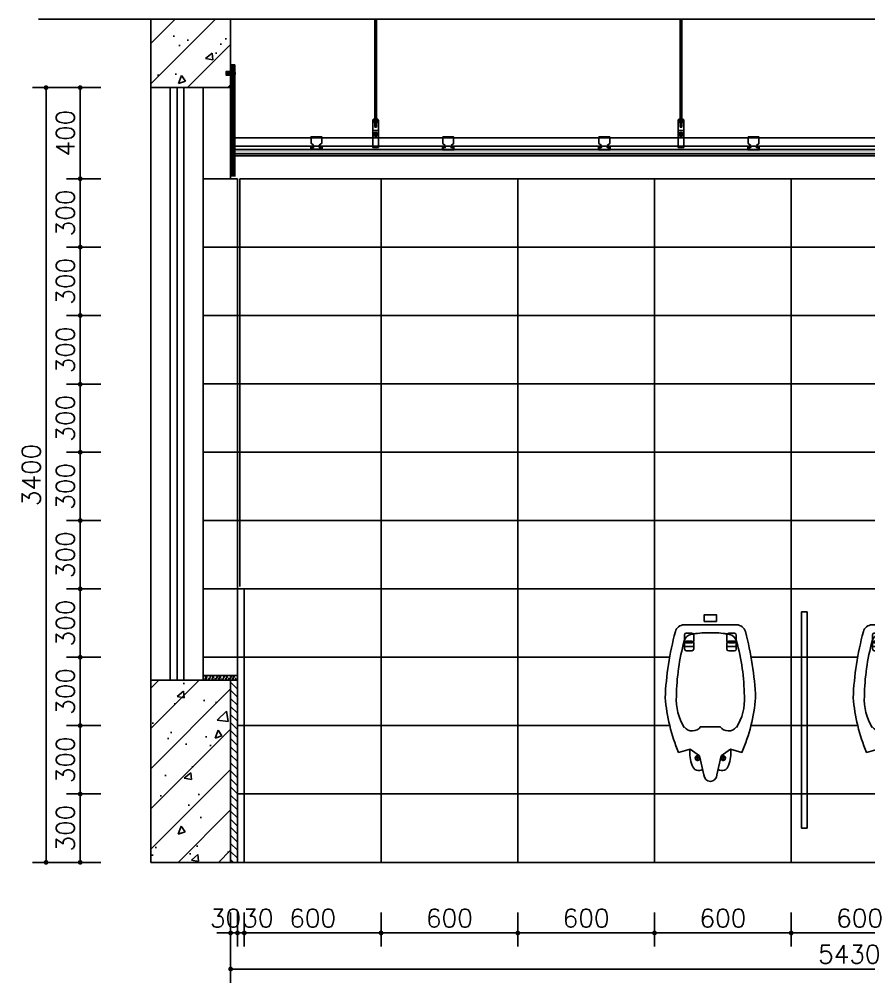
# Model space of a CAD drawing. Header units: millimetres. Extents: x -150677 to 588340, y -254013 to 149700.
# Drawn here: x 306885 to 310613, y -96567 to -92339 of the extents above; entities that cross this region are included whole.
import ezdxf

# ---------------------------------------------------------------- set-up
doc = ezdxf.new("R2010")
doc.units = ezdxf.units.MM
doc.header["$LTSCALE"] = 10
doc.header["$MEASUREMENT"] = 0
for name, color, linetype in [('1J-墙', 7, 'Continuous'), ('1J-窗', 5, 'Continuous'), ('2-FF-固定木作', 3, 'Continuous'), ('2-RC', 3, 'Continuous'), ('2Y-吊件', 250, 'Continuous'), ('制作', 3, 'Continuous')]:
    doc.layers.add(name, color=color, linetype=linetype)
doc.styles.add('BREEZE-N', font='simplex.shx')
doc.dimstyles.new('BREEZE-40', dxfattribs={"dimscale": 40, "dimtxt": 2, "dimasz": 0.75, "dimexe": 1.5, "dimexo": 0.5, "dimtad": 1, "dimdec": 0, "dimrnd": 5, "dimdsep": 46, "dimtxsty": 'BREEZE-N', "dimblk": 'DOT', "dimcen": 0, "dimclrd": 5, "dimclre": 5, "dimclrt": 2, "dimadec": 0, "dimazin": 0, "dimtfac": 1, "dimtdec": 0, "dimtix": 1, "dimtmove": 1, "dimatfit": 3, "dimldrblk": 'DOT', "dimfxl": 1.5, "dimarcsym": 0})
pattern_1 = [(225, (313592.52, -96038.85), (-88.3883, 88.3883), []), (220, (313592.52, -96038.85), (31.376, -358.63), [37.5, -412.5]), (275, (313592.52, -96038.85), (-376.096, 69.376), [30, -330]), (169.5486, (313595.14, -96068.73), (-344.72, -289.255), [31.87, -350.571]), (223.816, (313492.5, -96038.85), (82.76, -533.62), [56.25, -618.75]), (173.364, (313499.4, -96083.3), (-487.06, -467.33), [47.805, -525.856]), (278.816, (313492.5, -96038.85), (-487.06, -467.33), [45, -495]), (249, (313517.52, -96088.85), (201.31, -298.454), [37.5, -412.5]), (304, (313517.52, -96088.85), (-362.575, -121.658), [30, -330]), (198.5486, (313534.3, -96113.72), (-161.265, -420.111), [31.87, -350.571]), (232.5, (313592.52, -96038.85), (-166.447, -6.08), [0, -326, 0, -335, 0, -331.25]), (262.5, (313592.52, -96038.85), (-197.206, -131.5348), [0, -191, 0, -318.5, 0, -126.25]), (302.5, (313592.52, -95927.35), (11.2774, -266.9112), [0, -125, 0, -390, 0, -517.5]), (312.5, (313592.52, -95877.35), (-50.0525, -291.593), [0, -162.5, 0, -259, 0, -367.5])]

# ---------------------------------------------------------------- blocks, each defined once
blk = doc.blocks.new('dfs')
at = {"layer": '2Y-吊件', "color": 250, "elevation": -319.7}
for points in [[(219732.5, 108782), (219732.5, 108788.3), (219734.9, 108788.3), (219734.9, 108784.5), (219743.3, 108784.5), (219743.3, 108793.9), (219732.5, 108802.7), (219732.5, 108831.3), (219779.5, 108831.3), (219779.5, 108802.7), (219768.7, 108793.9), (219768.7, 108784.5), (219777, 108784.5), (219777, 108788.3), (219779.5, 108788.3), (219779.5, 108782), (219773.2, 108776.9), (219738.7, 108776.9)], [(219741.5, 108786.8), (219741.5, 108788.3), (219732.5, 108788.3), (219732.5, 108776.3), (219779.5, 108776.3), (219779.5, 108788.3), (219770.5, 108788.3), (219770.5, 108786.8), (219769, 108786.8), (219769, 108789.8), (219781, 108789.8), (219781, 108774.8), (219731, 108774.8), (219731, 108789.8), (219743, 108789.8), (219743, 108786.8)]]:
    blk.add_lwpolyline(points, close=True, dxfattribs=at)
blk = doc.blocks.new('0012')
at = {"layer": '制作', "color": 6}
for p, q in [((-80.9, -35.7), (-105.6, -35.7)), ((80.7, -36.6), (105.5, -36.6)), ((-113.6, -43.7), (-113.6, -70.5)), ((-113.6, -78.9), (-113.6, -105.7)), ((-80.9, -70.9), (-105.6, -70.9)), ((-105.6, -78.5), (-80.9, -78.5)), ((-72.9, -70.5), (-72.9, -43.7)), ((-72.9, -105.7), (-72.9, -78.9)), ((72.7, -71.4), (72.7, -44.6)), ((72.7, -106.6), (72.7, -79.8)), ((80.7, -71.8), (105.5, -71.8)), ((105.5, -79.4), (80.7, -79.4)), ((113.5, -44.6), (113.5, -71.4)), ((113.5, -79.8), (113.5, -106.6)), ((-105.6, -113.7), (-80.9, -113.7)), ((105.5, -114.6), (80.7, -114.6)), ((44.2, -446.9), (-44.2, -446.9)), ((-44.2, -446.9), (44.2, -446.9)), ((-89, -545.8), (-47.7, -574.1)), ((89, -545.8), (47.7, -574.1)), ((-68.9, -583.4), (-46.1, -583.4)), ((-56, -598.4), (-56, -571.7)), ((68.9, -583.4), (46.1, -583.4)), ((56, -598.4), (56, -571.7))]:
    blk.add_line(p, q, dxfattribs=at)
at = {"layer": '制作', "color": 6, "linetype": 'ByBlock'}
for p, q in [((-72.9, -94.4), (-113.6, -94.4)), ((72.7, -95.4), (113.5, -95.4))]:
    blk.add_line(p, q, dxfattribs=at)
at = {"layer": '制作', "color": 6}
blk.add_lwpolyline([(-26.8, 15.4), (26.8, 15.4), (26.8, 44.6), (-26.8, 44.6)], close=True, dxfattribs=at)
for points in [[(-34, -634.8, -0.522241), (-79.6, -616.5, -0.129455), (-89, -545.8), (-139.7, -559.9, -0.075839), (-198.5, -319.8, -0.053428), (-153.8, -29.7, -0.340071), (-115.2, 0), (-115.2, 0), (115.2, 0, -0.340071), (153.8, -29.7, -0.053428), (198.5, -319.8, -0.081086), (138.3, -560.1), (89, -545.8, -0.129455), (79.6, -616.5, -0.522928), (34, -634.8)], [(47.7, -574.1), (28.9, -657.7, -0.391335), (0, -687.4, -0.392232), (-28.9, -657.7), (-47.7, -574.1)]]:
    blk.add_lwpolyline(points, format="xyb", dxfattribs=at)
for centre in [(-56, -584.7), (56, -584.7)]:
    blk.add_circle(centre, 10.1, dxfattribs=at)
for centre, radius, start, end in [((-76.4, -80.7), 40, 100.0996, 164.6935), ((-105.6, -43.7), 8, 90, 180), ((3.5, -529.3), 495.7, 97.8615, 100.0996), ((-80.9, -43.7), 8, 0, 90), ((-3.6, -530.2), 495.7, 89.5793, 98.2144), ((3.6, -530.2), 495.7, 81.7856, 90.5181), ((-3.6, -530.2), 495.7, 79.9004, 82.1385), ((80.7, -44.6), 8, 90, 180), ((76.3, -81.6), 40, 15.3065, 79.9004), ((105.5, -44.6), 8, 0, 90), ((822.8, -327.7), 972.2, 164.6935, 179.1298), ((-105.6, -70.5), 8, 180, 270), ((-105.6, -78.9), 8, 90, 180), ((-80.9, -70.5), 8, 270, 0), ((-80.9, -78.9), 8, 0, 90), ((80.7, -71.4), 8, 180, 270), ((80.7, -79.8), 8, 90, 180), ((105.5, -71.4), 8, 270, 0), ((105.5, -79.8), 8, 0, 90), ((-822.8, -327.7), 972.2, 0.8702, 15.3065), ((-105.6, -105.7), 8, 180, 270), ((-80.9, -105.7), 8, 270, 0), ((80.7, -106.6), 8, 180, 270), ((105.5, -106.6), 8, 270, 0), ((91, -326.8), 240.6, 176.6941, 211.0391), ((-91, -326.8), 240.6, 328.9609, 3.3059), ((-79.3, -421.6), 44.2, 218.6937, 325.1199), ((79.3, -421.6), 44.2, 214.8801, 321.3063)]:
    blk.add_arc(centre, radius, start, end, dxfattribs=at)
blk = doc.blocks.new('A$C06DF36EA')
at = {"layer": '制作'}
blk.add_blockref('0012', (198.5, 687.4, 400), dxfattribs=at)
blk = doc.blocks.new('_DOT')
at = {"color": 0, "linetype": 'ByBlock'}
blk.add_line((-0.35, 0), (-1, 0), dxfattribs=at)
at = {"color": 0, "linetype": 'ByBlock', "const_width": 0.35}
blk.add_lwpolyline([(-0.175, 0, 1), (0.175, 0, 1)], format="xyb", close=True, dxfattribs=at)
blk = doc.blocks.new('*D1985')
at = {"layer": '2-FF-固定木作', "color": 5, "lineweight": -2, "transparency": 16777216}
for p, q in [((307242.8, -93940.8), (307092.8, -93940.8)), ((307152.8, -93970.8), (307152.8, -94208.8)), ((307242.8, -94238.8), (307092.8, -94238.8))]:
    blk.add_line(p, q, dxfattribs=at)
at = {"layer": 'Defpoints', "color": 0, "transparency": 16777216}
for p in [(307262.8, -93940.8), (307152.8, -94238.8), (307262.8, -94238.8)]:
    blk.add_point(p, dxfattribs=at)
at = {"layer": '2-FF-固定木作', "color": 5, "lineweight": -2, "transparency": 16777216, "xscale": 30, "yscale": 30, "zscale": 30}
for p, rotation in [((307152.8, -93940.8), 90), ((307152.8, -94238.8), 270)]:
    blk.add_blockref('_DOT', p, dxfattribs=dict(at, rotation=rotation))
at = {"layer": '2-FF-固定木作', "color": 2, "transparency": 16777216, "insert": (307087.8, -94089.8), "char_height": 80, "attachment_point": 5, "rotation": 90, "style": 'BREEZE-N'}
blk.add_mtext('300', dxfattribs=at)
blk = doc.blocks.new('*D1986')
at = {"layer": '2-FF-固定木作', "color": 5, "lineweight": -2, "transparency": 16777216}
for p, q in [((308472.8, -96258.8), (308472.8, -96408.8)), ((309072.8, -96258.8), (309072.8, -96408.8)), ((308502.8, -96348.8), (309042.8, -96348.8))]:
    blk.add_line(p, q, dxfattribs=at)
at = {"layer": 'Defpoints', "color": 0, "transparency": 16777216}
for p in [(308472.8, -96238.8), (309072.8, -96238.8), (309072.8, -96348.8)]:
    blk.add_point(p, dxfattribs=at)
at = {"layer": '2-FF-固定木作', "color": 5, "lineweight": -2, "transparency": 16777216, "xscale": 30, "yscale": 30, "zscale": 30, "rotation": 180}
blk.add_blockref('_DOT', (308472.8, -96348.8), dxfattribs=at)
at = {"layer": '2-FF-固定木作', "color": 5, "lineweight": -2, "transparency": 16777216, "xscale": 30, "yscale": 30, "zscale": 30}
blk.add_blockref('_DOT', (309072.8, -96348.8), dxfattribs=at)
at = {"layer": '2-FF-固定木作', "color": 2, "transparency": 16777216, "insert": (308772.8, -96283.8), "char_height": 80, "attachment_point": 5, "style": 'BREEZE-N'}
blk.add_mtext('600', dxfattribs=at)
blk = doc.blocks.new('*D1987')
at = {"layer": '2-FF-固定木作', "color": 5, "lineweight": -2, "transparency": 16777216}
for p, q in [((307242.8, -92638.8), (307092.8, -92638.8)), ((307152.8, -92668.8), (307152.8, -93008.8)), ((307242.8, -93038.8), (307092.8, -93038.8))]:
    blk.add_line(p, q, dxfattribs=at)
at = {"layer": 'Defpoints', "color": 0, "transparency": 16777216}
for p in [(307262.8, -92638.8), (307152.8, -93038.8), (307262.8, -93038.8)]:
    blk.add_point(p, dxfattribs=at)
at = {"layer": '2-FF-固定木作', "color": 5, "lineweight": -2, "transparency": 16777216, "xscale": 30, "yscale": 30, "zscale": 30}
for p, rotation in [((307152.8, -92638.8), 90), ((307152.8, -93038.8), 270)]:
    blk.add_blockref('_DOT', p, dxfattribs=dict(at, rotation=rotation))
at = {"layer": '2-FF-固定木作', "color": 2, "transparency": 16777216, "insert": (307087.8, -92838.8), "char_height": 80, "attachment_point": 5, "rotation": 90, "style": 'BREEZE-N'}
blk.add_mtext('400', dxfattribs=at)
blk = doc.blocks.new('*D1988')
at = {"layer": '2-FF-固定木作', "color": 5, "lineweight": -2, "transparency": 16777216}
for p, q in [((307242.8, -93038.8), (307092.8, -93038.8)), ((307152.8, -93068.8), (307152.8, -93308.8)), ((307242.8, -93338.8), (307092.8, -93338.8))]:
    blk.add_line(p, q, dxfattribs=at)
at = {"layer": 'Defpoints', "color": 0, "transparency": 16777216}
for p in [(307262.8, -93038.8), (307152.8, -93338.8), (307262.8, -93338.8)]:
    blk.add_point(p, dxfattribs=at)
at = {"layer": '2-FF-固定木作', "color": 5, "lineweight": -2, "transparency": 16777216, "xscale": 30, "yscale": 30, "zscale": 30}
for p, rotation in [((307152.8, -93038.8), 90), ((307152.8, -93338.8), 270)]:
    blk.add_blockref('_DOT', p, dxfattribs=dict(at, rotation=rotation))
at = {"layer": '2-FF-固定木作', "color": 2, "transparency": 16777216, "insert": (307087.8, -93188.8), "char_height": 80, "attachment_point": 5, "rotation": 90, "style": 'BREEZE-N'}
blk.add_mtext('300', dxfattribs=at)
blk = doc.blocks.new('*D1989')
at = {"layer": '2-FF-固定木作', "color": 5, "lineweight": -2, "transparency": 16777216}
for p, q in [((307242.8, -95738.8), (307092.8, -95738.8)), ((307152.8, -95768.8), (307152.8, -96008.8)), ((307242.8, -96038.8), (307092.8, -96038.8))]:
    blk.add_line(p, q, dxfattribs=at)
at = {"layer": 'Defpoints', "color": 0, "transparency": 16777216}
for p in [(307262.8, -95738.8), (307152.8, -96038.8), (307262.8, -96038.8)]:
    blk.add_point(p, dxfattribs=at)
at = {"layer": '2-FF-固定木作', "color": 5, "lineweight": -2, "transparency": 16777216, "xscale": 30, "yscale": 30, "zscale": 30}
for p, rotation in [((307152.8, -95738.8), 90), ((307152.8, -96038.8), 270)]:
    blk.add_blockref('_DOT', p, dxfattribs=dict(at, rotation=rotation))
at = {"layer": '2-FF-固定木作', "color": 2, "transparency": 16777216, "insert": (307087.8, -95888.8), "char_height": 80, "attachment_point": 5, "rotation": 90, "style": 'BREEZE-N'}
blk.add_mtext('300', dxfattribs=at)
blk = doc.blocks.new('*D1990')
at = {"layer": '2-FF-固定木作', "color": 5, "lineweight": -2, "transparency": 16777216}
for p, q in [((307242.8, -94538.8), (307092.8, -94538.8)), ((307152.8, -94568.8), (307152.8, -94808.8)), ((307242.8, -94838.8), (307092.8, -94838.8))]:
    blk.add_line(p, q, dxfattribs=at)
at = {"layer": 'Defpoints', "color": 0, "transparency": 16777216}
for p in [(307262.8, -94538.8), (307152.8, -94838.8), (307262.8, -94838.8)]:
    blk.add_point(p, dxfattribs=at)
at = {"layer": '2-FF-固定木作', "color": 5, "lineweight": -2, "transparency": 16777216, "xscale": 30, "yscale": 30, "zscale": 30}
for p, rotation in [((307152.8, -94538.8), 90), ((307152.8, -94838.8), 270)]:
    blk.add_blockref('_DOT', p, dxfattribs=dict(at, rotation=rotation))
at = {"layer": '2-FF-固定木作', "color": 2, "transparency": 16777216, "insert": (307087.8, -94688.8), "char_height": 80, "attachment_point": 5, "rotation": 90, "style": 'BREEZE-N'}
blk.add_mtext('300', dxfattribs=at)
blk = doc.blocks.new('*D1991')
at = {"layer": '2-FF-固定木作', "color": 5, "lineweight": -2, "transparency": 16777216}
for p, q in [((307242.8, -94238.8), (307092.8, -94238.8)), ((307152.8, -94268.8), (307152.8, -94508.8)), ((307242.8, -94538.8), (307092.8, -94538.8))]:
    blk.add_line(p, q, dxfattribs=at)
at = {"layer": 'Defpoints', "color": 0, "transparency": 16777216}
for p in [(307262.8, -94238.8), (307152.8, -94538.8), (307262.8, -94538.8)]:
    blk.add_point(p, dxfattribs=at)
at = {"layer": '2-FF-固定木作', "color": 5, "lineweight": -2, "transparency": 16777216, "xscale": 30, "yscale": 30, "zscale": 30}
for p, rotation in [((307152.8, -94238.8), 90), ((307152.8, -94538.8), 270)]:
    blk.add_blockref('_DOT', p, dxfattribs=dict(at, rotation=rotation))
at = {"layer": '2-FF-固定木作', "color": 2, "transparency": 16777216, "insert": (307087.8, -94388.8), "char_height": 80, "attachment_point": 5, "rotation": 90, "style": 'BREEZE-N'}
blk.add_mtext('300', dxfattribs=at)
blk = doc.blocks.new('*D1992')
at = {"layer": '2-FF-固定木作', "color": 5, "lineweight": -2, "transparency": 16777216}
for p, q in [((310272.8, -96258.8), (310272.8, -96408.8)), ((310872.8, -96258.8), (310872.8, -96408.8)), ((310302.8, -96348.8), (310842.8, -96348.8))]:
    blk.add_line(p, q, dxfattribs=at)
at = {"layer": 'Defpoints', "color": 0, "transparency": 16777216}
for p in [(310272.8, -96238.8), (310872.8, -96238.8), (310872.8, -96348.8)]:
    blk.add_point(p, dxfattribs=at)
at = {"layer": '2-FF-固定木作', "color": 5, "lineweight": -2, "transparency": 16777216, "xscale": 30, "yscale": 30, "zscale": 30, "rotation": 180}
blk.add_blockref('_DOT', (310272.8, -96348.8), dxfattribs=at)
at = {"layer": '2-FF-固定木作', "color": 5, "lineweight": -2, "transparency": 16777216, "xscale": 30, "yscale": 30, "zscale": 30}
blk.add_blockref('_DOT', (310872.8, -96348.8), dxfattribs=at)
at = {"layer": '2-FF-固定木作', "color": 2, "transparency": 16777216, "insert": (310572.8, -96283.8), "char_height": 80, "attachment_point": 5, "style": 'BREEZE-N'}
blk.add_mtext('600', dxfattribs=at)
blk = doc.blocks.new('*D1993')
at = {"layer": '2-FF-固定木作', "color": 5, "lineweight": -2, "transparency": 16777216}
for p, q in [((307872.8, -96258.8), (307872.8, -96408.8)), ((308472.8, -96258.8), (308472.8, -96408.8)), ((307902.8, -96348.8), (308442.8, -96348.8))]:
    blk.add_line(p, q, dxfattribs=at)
at = {"layer": 'Defpoints', "color": 0, "transparency": 16777216}
for p in [(307872.8, -96238.8), (308472.8, -96238.8), (308472.8, -96348.8)]:
    blk.add_point(p, dxfattribs=at)
at = {"layer": '2-FF-固定木作', "color": 5, "lineweight": -2, "transparency": 16777216, "xscale": 30, "yscale": 30, "zscale": 30, "rotation": 180}
blk.add_blockref('_DOT', (307872.8, -96348.8), dxfattribs=at)
at = {"layer": '2-FF-固定木作', "color": 5, "lineweight": -2, "transparency": 16777216, "xscale": 30, "yscale": 30, "zscale": 30}
blk.add_blockref('_DOT', (308472.8, -96348.8), dxfattribs=at)
at = {"layer": '2-FF-固定木作', "color": 2, "transparency": 16777216, "insert": (308172.8, -96283.8), "char_height": 80, "attachment_point": 5, "style": 'BREEZE-N'}
blk.add_mtext('600', dxfattribs=at)
blk = doc.blocks.new('*D2008')
at = {"layer": '2-FF-固定木作', "color": 5, "lineweight": -2, "transparency": 16777216}
for p, q in [((307242.8, -93338.8), (307092.8, -93338.8)), ((307152.8, -93368.8), (307152.8, -93608.8)), ((307242.8, -93638.8), (307092.8, -93638.8))]:
    blk.add_line(p, q, dxfattribs=at)
at = {"layer": 'Defpoints', "color": 0, "transparency": 16777216}
for p in [(307262.8, -93338.8), (307152.8, -93638.8), (307262.8, -93638.8)]:
    blk.add_point(p, dxfattribs=at)
at = {"layer": '2-FF-固定木作', "color": 5, "lineweight": -2, "transparency": 16777216, "xscale": 30, "yscale": 30, "zscale": 30}
for p, rotation in [((307152.8, -93338.8), 90), ((307152.8, -93638.8), 270)]:
    blk.add_blockref('_DOT', p, dxfattribs=dict(at, rotation=rotation))
at = {"layer": '2-FF-固定木作', "color": 2, "transparency": 16777216, "insert": (307087.8, -93488.8), "char_height": 80, "attachment_point": 5, "rotation": 90, "style": 'BREEZE-N'}
blk.add_mtext('300', dxfattribs=at)
blk = doc.blocks.new('*D2009')
at = {"layer": '2-FF-固定木作', "color": 5, "lineweight": -2, "transparency": 16777216}
for p, q in [((307242.8, -93638.8), (307092.8, -93638.8)), ((307152.8, -93668.8), (307152.8, -93910.8)), ((307242.8, -93940.8), (307092.8, -93940.8))]:
    blk.add_line(p, q, dxfattribs=at)
at = {"layer": 'Defpoints', "color": 0, "transparency": 16777216}
for p in [(307262.8, -93638.8), (307152.8, -93940.8), (307262.8, -93940.8)]:
    blk.add_point(p, dxfattribs=at)
at = {"layer": '2-FF-固定木作', "color": 5, "lineweight": -2, "transparency": 16777216, "xscale": 30, "yscale": 30, "zscale": 30}
for p, rotation in [((307152.8, -93638.8), 90), ((307152.8, -93940.8), 270)]:
    blk.add_blockref('_DOT', p, dxfattribs=dict(at, rotation=rotation))
at = {"layer": '2-FF-固定木作', "color": 2, "transparency": 16777216, "insert": (307087.8, -93789.8), "char_height": 80, "attachment_point": 5, "rotation": 90, "style": 'BREEZE-N'}
blk.add_mtext('300', dxfattribs=at)
blk = doc.blocks.new('*D2010')
at = {"layer": '2-FF-固定木作', "color": 5, "lineweight": -2, "transparency": 16777216}
for p, q in [((307242.8, -94838.8), (307092.8, -94838.8)), ((307152.8, -94868.8), (307152.8, -95108.8)), ((307242.8, -95138.8), (307092.8, -95138.8))]:
    blk.add_line(p, q, dxfattribs=at)
at = {"layer": 'Defpoints', "color": 0, "transparency": 16777216}
for p in [(307262.8, -94838.8), (307152.8, -95138.8), (307262.8, -95138.8)]:
    blk.add_point(p, dxfattribs=at)
at = {"layer": '2-FF-固定木作', "color": 5, "lineweight": -2, "transparency": 16777216, "xscale": 30, "yscale": 30, "zscale": 30}
for p, rotation in [((307152.8, -94838.8), 90), ((307152.8, -95138.8), 270)]:
    blk.add_blockref('_DOT', p, dxfattribs=dict(at, rotation=rotation))
at = {"layer": '2-FF-固定木作', "color": 2, "transparency": 16777216, "insert": (307087.8, -94988.8), "char_height": 80, "attachment_point": 5, "rotation": 90, "style": 'BREEZE-N'}
blk.add_mtext('300', dxfattribs=at)
blk = doc.blocks.new('*D2011')
at = {"layer": '2-FF-固定木作', "color": 5, "lineweight": -2, "transparency": 16777216}
for p, q in [((307242.8, -95138.8), (307092.8, -95138.8)), ((307152.8, -95168.8), (307152.8, -95408.8)), ((307242.8, -95438.8), (307092.8, -95438.8))]:
    blk.add_line(p, q, dxfattribs=at)
at = {"layer": 'Defpoints', "color": 0, "transparency": 16777216}
for p in [(307262.8, -95138.8), (307152.8, -95438.8), (307262.8, -95438.8)]:
    blk.add_point(p, dxfattribs=at)
at = {"layer": '2-FF-固定木作', "color": 5, "lineweight": -2, "transparency": 16777216, "xscale": 30, "yscale": 30, "zscale": 30}
for p, rotation in [((307152.8, -95138.8), 90), ((307152.8, -95438.8), 270)]:
    blk.add_blockref('_DOT', p, dxfattribs=dict(at, rotation=rotation))
at = {"layer": '2-FF-固定木作', "color": 2, "transparency": 16777216, "insert": (307087.8, -95288.8), "char_height": 80, "attachment_point": 5, "rotation": 90, "style": 'BREEZE-N'}
blk.add_mtext('300', dxfattribs=at)
blk = doc.blocks.new('*D2012')
at = {"layer": '2-FF-固定木作', "color": 5, "lineweight": -2, "transparency": 16777216}
for p, q in [((307242.8, -95438.8), (307092.8, -95438.8)), ((307152.8, -95468.8), (307152.8, -95708.8)), ((307242.8, -95738.8), (307092.8, -95738.8))]:
    blk.add_line(p, q, dxfattribs=at)
at = {"layer": 'Defpoints', "color": 0, "transparency": 16777216}
for p in [(307262.8, -95438.8), (307152.8, -95738.8), (307262.8, -95738.8)]:
    blk.add_point(p, dxfattribs=at)
at = {"layer": '2-FF-固定木作', "color": 5, "lineweight": -2, "transparency": 16777216, "xscale": 30, "yscale": 30, "zscale": 30}
for p, rotation in [((307152.8, -95438.8), 90), ((307152.8, -95738.8), 270)]:
    blk.add_blockref('_DOT', p, dxfattribs=dict(at, rotation=rotation))
at = {"layer": '2-FF-固定木作', "color": 2, "transparency": 16777216, "insert": (307087.8, -95588.8), "char_height": 80, "attachment_point": 5, "rotation": 90, "style": 'BREEZE-N'}
blk.add_mtext('300', dxfattribs=at)
blk = doc.blocks.new('*D2013')
at = {"layer": '2-FF-固定木作', "color": 5, "lineweight": -2, "transparency": 16777216}
for p, q in [((307242.8, -92638.8), (306942.8, -92638.8)), ((307002.8, -92668.8), (307002.8, -96008.8)), ((307242.8, -96038.8), (306942.8, -96038.8))]:
    blk.add_line(p, q, dxfattribs=at)
at = {"layer": 'Defpoints', "color": 0, "transparency": 16777216}
for p in [(307262.8, -92638.8), (307002.8, -96038.8), (307262.8, -96038.8)]:
    blk.add_point(p, dxfattribs=at)
at = {"layer": '2-FF-固定木作', "color": 5, "lineweight": -2, "transparency": 16777216, "xscale": 30, "yscale": 30, "zscale": 30}
for p, rotation in [((307002.8, -92638.8), 90), ((307002.8, -96038.8), 270)]:
    blk.add_blockref('_DOT', p, dxfattribs=dict(at, rotation=rotation))
at = {"layer": '2-FF-固定木作', "color": 2, "transparency": 16777216, "insert": (306937.8, -94338.8), "char_height": 80, "attachment_point": 5, "rotation": 90, "style": 'BREEZE-N'}
blk.add_mtext('3400', dxfattribs=at)
blk = doc.blocks.new('*D2014')
at = {"layer": '2-FF-固定木作', "color": 5, "lineweight": -2, "transparency": 16777216}
for p, q in [((309072.8, -96258.8), (309072.8, -96408.8)), ((309672.8, -96258.8), (309672.8, -96408.8)), ((309102.8, -96348.8), (309642.8, -96348.8))]:
    blk.add_line(p, q, dxfattribs=at)
at = {"layer": 'Defpoints', "color": 0, "transparency": 16777216}
for p in [(309072.8, -96238.8), (309672.8, -96238.8), (309672.8, -96348.8)]:
    blk.add_point(p, dxfattribs=at)
at = {"layer": '2-FF-固定木作', "color": 5, "lineweight": -2, "transparency": 16777216, "xscale": 30, "yscale": 30, "zscale": 30, "rotation": 180}
blk.add_blockref('_DOT', (309072.8, -96348.8), dxfattribs=at)
at = {"layer": '2-FF-固定木作', "color": 5, "lineweight": -2, "transparency": 16777216, "xscale": 30, "yscale": 30, "zscale": 30}
blk.add_blockref('_DOT', (309672.8, -96348.8), dxfattribs=at)
at = {"layer": '2-FF-固定木作', "color": 2, "transparency": 16777216, "insert": (309372.8, -96283.8), "char_height": 80, "attachment_point": 5, "style": 'BREEZE-N'}
blk.add_mtext('600', dxfattribs=at)
blk = doc.blocks.new('*D2015')
at = {"layer": '2-FF-固定木作', "color": 5, "lineweight": -2, "transparency": 16777216}
for p, q in [((309672.8, -96258.8), (309672.8, -96408.8)), ((310272.8, -96258.8), (310272.8, -96408.8)), ((309702.8, -96348.8), (310242.8, -96348.8))]:
    blk.add_line(p, q, dxfattribs=at)
at = {"layer": 'Defpoints', "color": 0, "transparency": 16777216}
for p in [(309672.8, -96238.8), (310272.8, -96238.8), (310272.8, -96348.8)]:
    blk.add_point(p, dxfattribs=at)
at = {"layer": '2-FF-固定木作', "color": 5, "lineweight": -2, "transparency": 16777216, "xscale": 30, "yscale": 30, "zscale": 30, "rotation": 180}
blk.add_blockref('_DOT', (309672.8, -96348.8), dxfattribs=at)
at = {"layer": '2-FF-固定木作', "color": 5, "lineweight": -2, "transparency": 16777216, "xscale": 30, "yscale": 30, "zscale": 30}
blk.add_blockref('_DOT', (310272.8, -96348.8), dxfattribs=at)
at = {"layer": '2-FF-固定木作', "color": 2, "transparency": 16777216, "insert": (309972.8, -96283.8), "char_height": 80, "attachment_point": 5, "style": 'BREEZE-N'}
blk.add_mtext('600', dxfattribs=at)
blk = doc.blocks.new('*D2019')
at = {"layer": '2-FF-固定木作', "color": 5, "lineweight": -2, "transparency": 16777216}
for p, q in [((307842.8, -96258.8), (307842.8, -96408.8)), ((307872.8, -96258.8), (307872.8, -96408.8)), ((307812.8, -96348.8), (307782.8, -96348.8)), ((307872.8, -96348.8), (307842.8, -96348.8)), ((307902.8, -96348.8), (307932.8, -96348.8))]:
    blk.add_line(p, q, dxfattribs=at)
at = {"layer": 'Defpoints', "color": 0, "transparency": 16777216}
for p in [(307842.8, -96238.8), (307872.8, -96238.8), (307842.8, -96348.8)]:
    blk.add_point(p, dxfattribs=at)
at = {"layer": '2-FF-固定木作', "color": 5, "lineweight": -2, "transparency": 16777216, "xscale": 30, "yscale": 30, "zscale": 30}
blk.add_blockref('_DOT', (307842.8, -96348.8), dxfattribs=at)
at = {"layer": '2-FF-固定木作', "color": 5, "lineweight": -2, "transparency": 16777216, "xscale": 30, "yscale": 30, "zscale": 30, "rotation": 180}
blk.add_blockref('_DOT', (307872.8, -96348.8), dxfattribs=at)
at = {"layer": '2-FF-固定木作', "color": 2, "transparency": 16777216, "insert": (307932.8, -96283.8), "char_height": 80, "attachment_point": 5, "style": 'BREEZE-N'}
blk.add_mtext('30', dxfattribs=at)
blk = doc.blocks.new('*D2020')
at = {"layer": '2-FF-固定木作', "color": 5, "lineweight": -2, "transparency": 16777216}
for p, q in [((307812.8, -96258.8), (307812.8, -96408.8)), ((307842.8, -96258.8), (307842.8, -96408.8)), ((307782.8, -96348.8), (307752.8, -96348.8)), ((307842.8, -96348.8), (307812.8, -96348.8)), ((307872.8, -96348.8), (307902.8, -96348.8))]:
    blk.add_line(p, q, dxfattribs=at)
at = {"layer": 'Defpoints', "color": 0, "transparency": 16777216}
for p in [(307812.8, -96238.8), (307842.8, -96238.8), (307812.8, -96348.8)]:
    blk.add_point(p, dxfattribs=at)
at = {"layer": '2-FF-固定木作', "color": 5, "lineweight": -2, "transparency": 16777216, "xscale": 30, "yscale": 30, "zscale": 30}
blk.add_blockref('_DOT', (307812.8, -96348.8), dxfattribs=at)
at = {"layer": '2-FF-固定木作', "color": 5, "lineweight": -2, "transparency": 16777216, "xscale": 30, "yscale": 30, "zscale": 30, "rotation": 180}
blk.add_blockref('_DOT', (307842.8, -96348.8), dxfattribs=at)
at = {"layer": '2-FF-固定木作', "color": 2, "transparency": 16777216, "insert": (307790.3, -96283.8), "char_height": 80, "attachment_point": 5, "style": 'BREEZE-N'}
blk.add_mtext('30', dxfattribs=at)
blk = doc.blocks.new('*D2021')
at = {"layer": '2-FF-固定木作', "color": 5, "lineweight": -2, "transparency": 16777216}
for p, q in [((307812.8, -96336.5), (307812.8, -96567.1)), ((313242.5, -96336.5), (313242.5, -96567.1)), ((307842.8, -96507.1), (313212.5, -96507.1))]:
    blk.add_line(p, q, dxfattribs=at)
at = {"layer": 'Defpoints', "color": 0, "transparency": 16777216}
for p in [(307812.8, -96316.5), (313242.5, -96316.5), (313242.5, -96507.1)]:
    blk.add_point(p, dxfattribs=at)
at = {"layer": '2-FF-固定木作', "color": 5, "lineweight": -2, "transparency": 16777216, "xscale": 30, "yscale": 30, "zscale": 30, "rotation": 180}
blk.add_blockref('_DOT', (307812.8, -96507.1), dxfattribs=at)
at = {"layer": '2-FF-固定木作', "color": 5, "lineweight": -2, "transparency": 16777216, "xscale": 30, "yscale": 30, "zscale": 30}
blk.add_blockref('_DOT', (313242.5, -96507.1), dxfattribs=at)
at = {"layer": '2-FF-固定木作', "color": 2, "transparency": 16777216, "insert": (310527.7, -96442.1), "char_height": 80, "attachment_point": 5, "style": 'BREEZE-N'}
blk.add_mtext('5430', dxfattribs=at)

msp = doc.modelspace()

# ---------------------------------------------------------------- hatches: boundary and pattern name
at = {"layer": '1J-墙'}
h = msp.add_hatch(dxfattribs=at)
h.set_pattern_fill('钢筋混凝土', color=250, scale=50, angle=-90, style=0)
h.set_pattern_definition(pattern_1)
h.paths.add_polyline_path([(313242.5, -92338.8), (313592.5, -92338.8), (313592.5, -96038.8), (313242.5, -96038.8)])
h.paths.add_polyline_path([(307462.8, -95238.8), (307812.8, -95238.8), (307812.8, -95788.8), (307812.5, -95788.8), (307812.5, -96038.8), (307462.8, -96038.8)])
h.paths.add_polyline_path([(307462.8, -92338.8), (307812.8, -92338.8), (307812.8, -92638.8), (307462.8, -92638.8)])
h = msp.add_hatch(dxfattribs=at)
h.set_pattern_fill('钢筋混凝土', color=250, scale=50, angle=-90, style=0)
h.set_pattern_definition(pattern_1)
h.paths.add_polyline_path([(313242.5, -92338.8), (313592.5, -92338.8), (313592.5, -96038.8), (313242.5, -96038.8)])
h.paths.add_polyline_path([(307462.8, -95238.8), (307812.8, -95238.8), (307812.8, -95788.8), (307812.5, -95788.8), (307812.5, -96038.8), (307462.8, -96038.8)])
h.paths.add_polyline_path([(307462.8, -92338.8), (307812.8, -92338.8), (307812.8, -92638.8), (307462.8, -92638.8)])
at = {"layer": '2-FF-固定木作'}
h = msp.add_hatch(dxfattribs=at)
h.set_pattern_fill('普通砖', color=250, scale=10, style=0, double=1)
h.set_pattern_definition([(135, (307842.804, -96020.897), (17.6777, 17.6777), [])])
h.paths.add_polyline_path([(307812.8, -95238.8), (307842.8, -95238.8), (307842.8, -96038.8), (307812.8, -96038.8)])
at = {"layer": '制作'}
h = msp.add_hatch(dxfattribs=at)
h.set_pattern_fill('DOLMIT', color=250, scale=8, angle=90, style=0, double=1)
h.set_pattern_definition([(90, (307812.804, -93028.848), (-6.34994, 4e-16), []), (135, (307812.804, -93028.848), (-12.69986, -12.69986), [8.9802, -17.9603])])
h.paths.add_polyline_path([(307830.8, -92578.5), (307812.8, -92578.5), (307812.8, -92583.7), (307812.8, -92638.8), (307812.8, -93028.8), (307830.8, -93028.8)])
h.paths.add_polyline_path([(307830.8, -92538.8), (307812.8, -92538.8), (307812.8, -92575.5), (307830.8, -92575.5), (307830.8, -92573)])
h = msp.add_hatch(dxfattribs=at)
h.set_pattern_fill('DOLMIT', color=250, scale=8, style=0)
h.set_pattern_definition([(0, (308112.804, -92928.848), (0, 6.3499365), []), (45, (308112.804, -92928.848), (-12.699864, 12.699864), [8.98017, -17.96032])])
h.paths.add_polyline_path([(307830.8, -92910.8), (313242.5, -92910.8), (313242.5, -92928.8), (307830.8, -92928.8)])
h = msp.add_hatch(dxfattribs=at)
h.set_pattern_fill('大理石', color=250, scale=10, style=0, double=1)
h.set_pattern_definition([(41.987, (307717.804, -95235.419), (60, 45), [0.961, -200.8434]), (68.1986, (307703.518, -95236.919), (30, 90), [3.462, -238.8705]), (60.9454, (307702.8037, -95238.6335), (30, 45), [1.4708, -307.398]), (90, (307703.518, -95237.348), (30, -2e-15), [0.4286, -44.5714]), (71.565, (307717.518, -95236.276), (6e-08, 45), [0.9035, -93.965]), (171.4692, (307717.518, -95236.2763), (-30, 3e-07), [1.4446, -301.9117]), (79.2157, (307715.518, -95239.062), (30, 180), [3.054, -317.6094]), (62.133, (307692.9466, -95225.3477), (119.9999985, 225.000001), [7.02946, -1469.1565]), (0, (307693.38, -95218.75), (0, 45), [0, -30]), (64.983, (307712.8037, -95210.562), (60, 135), [4.7294, -491.859]), (81.4391, (307724.3752, -95228.3477), (60, 404.9999974), [6.7177, -1404.0002]), (82.875, (307707.8037, -95224.2763), (29.999998, 225), [3.4553, -722.148]), (76.7595, (307704.8037, -95233.7049), (30, 135), [7.4847, -778.4065]), (0, (307700.127, -95233.683), (0, 45), [0, -30]), (0, (307700.61, -95234.165), (0, 45), [0, -30]), (0, (307703.983, -95231.756), (0, 45), [0, -30]), (0, (307703.02, -95226.457), (0, 45), [0, -30]), (59.0362, (307706.518, -95226.4192), (30, 45), [2.499, -522.2867]), (0, (307707.8, -95224.36), (0, 45), [0, -30]), (0, (307703.983, -95225.976), (0, 45), [0, -30]), (0, (307705.43, -95223.085), (0, 45), [0, -30]), (0, (307703.983, -95227.42), (0, 45), [0, -30]), (50.1944, (307721.375, -95230.4906), (30, 45), [1.1158, -233.1917]), (90, (307721.375, -95231.776), (30, -2e-15), [1.286, -43.714]), (43.6678, (307719.8037, -95233.2763), (90, 90), [2.1724, -454.0348]), (90, (307719.804, -95233.705), (30, -2e-15), [0.4286, -44.5714]), (39.8056, (307718.518, -95234.7763), (60, 45), [1.6736, -349.7876]), (0, (307714.106, -95231.756), (0, 45), [0, -30]), (0, (307721.44, -95230.397), (0, 45), [0, -30]), (0, (307721.44, -95230.397), (0, 45), [0, -30]), (29.3578, (307722.0894, -95229.6335), (90, 45), [2.6225, -272.741]), (0, (307721.336, -95227.42), (0, 45), [0, -30]), (146.31, (307712.8037, -95210.562), (-60, 45), [3.0905, -321.409]), (8.1301, (307709.518, -95216.562), (299.999998, 45), [3.0305, -633.3656]), (47.8624, (307702.8037, -95217.4192), (120, 135), [4.0457, -845.5425]), (14.6209, (307696.2323, -95219.1335), (180, 45.000002), [6.7914, -706.3005]), (0, (307698.68, -95216.34), (0, 45), [0, -30]), (18.435, (307708.2323, -95220.8477), (120, 45), [1.3553, -283.2497]), (16.699, (307709.518, -95220.419), (30, 2e-06), [0.7457, -155.859]), (101.0937, (307710.2323, -95220.2049), (-60, 314.999997), [3.7122, -775.855]), (0, (307706.393, -95218.27), (0, 45), [0, -30]), (0, (307709.5, -95216.478), (0, 45), [0, -30]), (0, (307705.43, -95221.64), (0, 45), [0, -30]), (0, (307701.573, -95212.006), (0, 45), [0, -30]), (0, (307700.127, -95213.933), (0, 45), [0, -30]), (44.1449, (307707.8037, -95211.2049), (90, 90), [3.3844, -707.337]), (54.583, (307705.518, -95214.4192), (30, 45), [3.9441, -824.3221]), (0, (307707.844, -95211.175), (0, 45), [0, -30]), (0, (307703.5, -95213.45), (0, 45), [0, -30]), (0, (307707.844, -95211.175), (0, 45), [0, -30]), (0, (307705.523, -95214.49), (0, 45), [0, -30]), (75.0686, (307712.518, -95216.1335), (30, 135), [1.109, -231.7537]), (90, (307712.804, -95215.062), (30, -2e-15), [4.5, -40.5]), (50.1944, (307718.0894, -95196.205), (30, 45), [1.1158, -233.1917]), (0, (307709.768, -95205.744), (0, 45), [0, -30]), (0, (307710.73, -95206.225), (0, 45), [0, -30]), (0, (307706.875, -95205.26), (0, 45), [0, -30]), (0, (307711.696, -95199.963), (0, 45), [0, -30]), (53.13, (307714.8037, -95202.6335), (30, 45), [2.1429, -447.8571]), (90, (307714.804, -95206.276), (30, -2e-15), [3.643, -41.357]), (0, (307714.81, -95206.204), (0, 45), [0, -30]), (23.1986, (307717.0894, -95196.6335), (90, 45), [1.088, -227.3852]), (66.0375, (307716.804, -95197.276), (30, 90), [0.7035, -147.0294]), (66.0375, (307716.518, -95197.919), (30, 90), [0.7035, -147.0294]), (81.8699, (307716.0894, -95200.9192), (30, 225), [3.0305, -633.3656]), (90, (307718.804, -95195.348), (30, -2e-15), [1.0714, -43.9286]), (0, (307715.51, -95193.848), (0, 45), [0, -30])])
h.paths.add_polyline_path([(307842.8, -95218.8), (307692.8, -95218.8), (307692.8, -95238.8), (307812.8, -95238.8), (307842.8, -95238.8)])

# ---------------------------------------------------------------- linework, layer by layer
at = {"layer": '1J-墙'}
for p, q in [((307462.8, -96038.8), (307462.8, -92338.8)), ((307462.8, -96038.8), (307462.8, -92338.8)), ((307812.8, -92575.5), (307812.8, -92338.8)), ((307812.8, -92575.5), (307812.8, -92338.8)), ((307812.8, -92638.8), (307812.8, -92578.5)), ((307812.8, -92638.8), (307812.8, -92578.5)), ((307812.8, -92638.8), (307462.8, -92638.8)), ((307812.8, -95238.8), (307462.8, -95238.8)), ((307812.8, -96038.8), (307812.8, -95238.8)), ((313592.5, -96038.8), (307462.8, -96038.8))]:
    msp.add_line(p, q, dxfattribs=at)
at = {"layer": '1J-窗'}
for p, q in [((307547.8, -95238.8), (307547.8, -92638.8)), ((307577.8, -95238.8), (307577.8, -92638.8)), ((307607.8, -95238.8), (307607.8, -92638.8))]:
    msp.add_line(p, q, dxfattribs=at)
at = {"layer": '2-FF-固定木作', "color": 4}
for p, q in [((306970.2, -92338.8), (310660.9, -92338.8)), ((307830.8, -92538.8), (307812.8, -92538.8)), ((307830.8, -92538.8), (307830.8, -93028.8)), ((307801.9, -92575.5), (307798.8, -92576.9)), ((307801.8, -92578.5), (307798.8, -92576.9)), ((307801.8, -92578.5), (307830.8, -92578.5)), ((307801.9, -92575.5), (307830.8, -92575.5)), ((307830.8, -92581), (307830.8, -92573)), ((307830.8, -92573), (307832.8, -92573)), ((307830.8, -92581), (307832.8, -92581)), ((307832.8, -92581), (307832.8, -92573)), ((307692.8, -95238.8), (307692.8, -92638.8)), ((307812.8, -92638.8), (307812.8, -93038.8)), ((313242.5, -92910.8), (307830.8, -92910.8)), ((313242.5, -92928.8), (307830.8, -92928.8)), ((313242.5, -92938.8), (307830.8, -92938.8)), ((307842.8, -95238.8), (307842.8, -93038.8)), ((310342.8, -94938.8), (310317.8, -94938.8)), ((310317.8, -95888.8), (310317.8, -94938.8)), ((310342.8, -95888.8), (310342.8, -94938.8)), ((307842.8, -95218.8), (307692.8, -95218.8)), ((307842.8, -95218.8), (307842.8, -95238.8)), ((307812.8, -95238.8), (307842.8, -95238.8)), ((307842.8, -95238.8), (307842.8, -96038.8)), ((310317.8, -95888.8), (310342.8, -95888.8))]:
    msp.add_line(p, q, dxfattribs=at)
at = {"layer": '2-FF-固定木作', "color": 250}
for p, q in [((307842.8, -93038.8), (307692.8, -93038.8)), ((308472.8, -96038.8), (308472.8, -93038.8)), ((309072.8, -95738.8), (309072.8, -93038.8)), ((309672.8, -96038.8), (309672.8, -93038.8)), ((310272.8, -96038.8), (310272.8, -93038.8)), ((307842.8, -93338.8), (307692.8, -93338.8)), ((313212.5, -93338.8), (307692.8, -93338.8)), ((307842.8, -93638.8), (307692.8, -93638.8)), ((313212.5, -93638.8), (307692.8, -93638.8)), ((307842.8, -93938.8), (307692.8, -93938.8)), ((313212.5, -93938.8), (307692.8, -93938.8)), ((307842.8, -94238.8), (307692.8, -94238.8)), ((313212.5, -94238.8), (307692.8, -94238.8)), ((307842.8, -94538.8), (307692.8, -94538.8)), ((313212.5, -94538.8), (307692.8, -94538.8)), ((308089.1, -94838.8), (307692.8, -94838.8)), ((308089.1, -94838.8), (307692.8, -94838.8)), ((308089.1, -94838.8), (307692.8, -94838.8)), ((313212.5, -94838.8), (307692.8, -94838.8)), ((307872.8, -96038.8), (307872.8, -94838.8)), ((309072.8, -96038.8), (309072.8, -94996.6)), ((308089.1, -95138.8), (307692.8, -95138.8)), ((309271.5, -95138.8), (308089.1, -95138.8)), ((309739.3, -95138.8), (309271.5, -95138.8)), ((310564.3, -95138.8), (310096.7, -95138.8)), ((308446, -95438.8), (307842.8, -95438.8)), ((309271, -95438.8), (308446, -95438.8)), ((309739.8, -95438.8), (309271, -95438.8)), ((310564.8, -95438.8), (310096.2, -95438.8)), ((313212.5, -95738.8), (307842.8, -95738.8)), ((307812.5, -95788.8), (307812.5, -96038.8))]:
    msp.add_line(p, q, dxfattribs=at)
at = {"layer": '2-FF-固定木作', "color": 251}
msp.add_line((313242.5, -93038.8), (307852.8, -93038.8), dxfattribs=at)
at = {"layer": '2-FF-固定木作', "color": 6}
msp.add_line((307852.8, -94828.8), (307852.8, -93038.8), dxfattribs=at)
at = {"layer": '2-FF-固定木作', "color": 4}
msp.add_lwpolyline([(307812.8, -92578.5), (307812.8, -92583.7), (307812.8, -92583.7), (307792.8, -92583.7), (307792.8, -92583.7), (307792.8, -92568.7), (307792.8, -92568.7), (307812.8, -92568.7), (307812.8, -92568.7), (307812.8, -92575.5)], dxfattribs=at)
at = {"layer": '2-RC', "color": 251}
for p, q in [((313242.5, -92858.6, 0), (307830.8, -92858.6)), ((313242.5, -92895.6, 0), (307830.8, -92895.6))]:
    msp.add_line(p, q, dxfattribs=at)
at = {"layer": '2Y-吊件', "color": 250}
for p, q in [((308445.6, -92789.7, 0.2), (308445.6, -92338.8, 0.2)), ((308452.6, -92776.7, 0.2), (308452.6, -92338.8, 0.2)), ((309785.6, -92789.7, 0.2), (309785.6, -92338.8, 0.2)), ((309792.6, -92776.7, 0.2), (309792.6, -92338.8, 0.2)), ((308445.6, -92758.2, 0.2), (308452.6, -92760.1, 0.2)), ((308445.6, -92760.2, 0.2), (308452.6, -92762.1, 0.2)), ((308445.6, -92762.2, 0.2), (308452.6, -92764.1, 0.2)), ((308445.6, -92764.2, 0.2), (308452.6, -92766.1, 0.2)), ((308445.6, -92766.2, 0.2), (308452.6, -92768.1, 0.2)), ((308445.6, -92768.2, 0.2), (308452.6, -92770.1, 0.2)), ((309785.6, -92758.2, 0.2), (309792.6, -92760.1, 0.2)), ((309785.6, -92760.2, 0.2), (309792.6, -92762.1, 0.2)), ((309785.6, -92762.2, 0.2), (309792.6, -92764.1, 0.2)), ((309785.6, -92764.2, 0.2), (309792.6, -92766.1, 0.2)), ((309785.6, -92766.2, 0.2), (309792.6, -92768.1, 0.2)), ((309785.6, -92768.2, 0.2), (309792.6, -92770.1, 0.2)), ((308461.6, -92784.6, 0.2), (308436.6, -92784.6, 0.2)), ((308444.5, -92781.6, 0.2), (308444.5, -92776.7, 0.2)), ((308444.5, -92789.7, 0.2), (308444.5, -92784.6, 0.2)), ((308445.6, -92770.2, 0.2), (308452.6, -92772.1, 0.2)), ((308445.6, -92772.2, 0.2), (308452.6, -92774.1, 0.2)), ((308445.6, -92789.7, 0.2), (308452.6, -92791.6, 0.2)), ((308445.6, -92789.7, 0.2), (308445.6, -92812.7, 0.2)), ((308445.6, -92791.7, 0.2), (308452.6, -92793.6, 0.2)), ((308445.6, -92793.7, 0.2), (308452.6, -92795.6, 0.2)), ((308445.6, -92795.7, 0.2), (308452.6, -92797.6, 0.2)), ((308445.6, -92797.7, 0.2), (308452.6, -92799.6, 0.2)), ((308445.6, -92799.7, 0.2), (308452.6, -92801.6, 0.2)), ((308445.6, -92801.7, 0.2), (308452.6, -92803.6, 0.2)), ((308445.6, -92803.7, 0.2), (308452.6, -92805.6, 0.2)), ((308445.6, -92805.7, 0.2), (308452.6, -92807.6, 0.2)), ((308445.6, -92807.7, 0.2), (308452.6, -92809.6, 0.2)), ((308452.6, -92789.7, 0.2), (308452.6, -92812.7, 0.2)), ((308453.8, -92781.6, 0.2), (308453.8, -92776.7, 0.2)), ((308453.8, -92789.7, 0.2), (308453.8, -92784.6, 0.2)), ((309801.6, -92784.6, 0.2), (309776.6, -92784.6, 0.2)), ((309784.4, -92781.6, 0.2), (309784.4, -92776.7, 0.2)), ((309784.4, -92789.7, 0.2), (309784.4, -92784.6, 0.2)), ((309785.6, -92770.2, 0.2), (309792.6, -92772.1, 0.2)), ((309785.6, -92772.2, 0.2), (309792.6, -92774.1, 0.2)), ((309785.6, -92789.7, 0.2), (309792.6, -92791.6, 0.2)), ((309785.6, -92789.7, 0.2), (309785.6, -92812.7, 0.2)), ((309785.6, -92791.7, 0.2), (309792.6, -92793.6, 0.2)), ((309785.6, -92793.7, 0.2), (309792.6, -92795.6, 0.2)), ((309785.6, -92795.7, 0.2), (309792.6, -92797.6, 0.2)), ((309785.6, -92797.7, 0.2), (309792.6, -92799.6, 0.2)), ((309785.6, -92799.7, 0.2), (309792.6, -92801.6, 0.2)), ((309785.6, -92801.7, 0.2), (309792.6, -92803.6, 0.2)), ((309785.6, -92803.7, 0.2), (309792.6, -92805.6, 0.2)), ((309785.6, -92805.7, 0.2), (309792.6, -92807.6, 0.2)), ((309785.6, -92807.7, 0.2), (309792.6, -92809.6, 0.2)), ((309792.6, -92789.7, 0.2), (309792.6, -92812.7, 0.2)), ((309793.8, -92781.6, 0.2), (309793.8, -92776.7, 0.2)), ((309793.8, -92789.7, 0.2), (309793.8, -92784.6, 0.2)), ((308461.6, -92826.6, 0.2), (308436.6, -92826.6, 0.2)), ((308445.6, -92812.7, 0.2), (308452.6, -92812.7, 0.2)), ((309801.6, -92826.6, 0.2), (309776.6, -92826.6, 0.2)), ((309785.6, -92812.7, 0.2), (309792.6, -92812.7, 0.2))]:
    msp.add_line(p, q, dxfattribs=at)
at = {"layer": '2Y-吊件', "color": 250, "elevation": 0.2}
for points in [[(308461.6, -92901.1), (308436.6, -92901.1), (308436.6, -92781.6), (308461.6, -92781.6)], [(308458.5, -92781.6), (308439.8, -92781.6), (308439.8, -92776.7), (308458.5, -92776.7)], [(308458.5, -92789.7), (308439.8, -92789.7), (308439.8, -92784.6), (308458.5, -92784.6)], [(309801.6, -92901.1), (309776.6, -92901.1), (309776.6, -92781.6), (309801.6, -92781.6)], [(309798.4, -92781.6), (309779.8, -92781.6), (309779.8, -92776.7), (309798.4, -92776.7)], [(309798.4, -92789.7), (309779.8, -92789.7), (309779.8, -92784.6), (309798.4, -92784.6)], [(308444.5, -92851.7), (308439.8, -92843.6), (308444.5, -92835.5), (308453.8, -92835.5), (308458.5, -92843.6), (308453.8, -92851.7)], [(309784.4, -92851.7), (309779.8, -92843.6), (309784.4, -92835.5), (309793.8, -92835.5), (309798.4, -92843.6), (309793.8, -92851.7)]]:
    msp.add_lwpolyline(points, close=True, dxfattribs=at)
at = {"layer": '2Y-吊件', "color": 250}
for centre in [(308449.1, -92843.6, 0.2), (309789.1, -92843.6, 0.2)]:
    msp.add_circle(centre, 4, dxfattribs=at)
at = {"layer": '制作', "color": 250}
for p, q in [((307801.9, -92575.5), (307792.8, -92568.7)), ((307792.8, -92583.7), (307800.6, -92577.8)), ((307803.7, -92575.5), (307812.8, -92568.7)), ((307812.8, -92583.7), (307805.9, -92578.5)), ((307817.1, -92578.5), (307816.1, -92575.5)), ((307818.1, -92578.5), (307817.1, -92575.5)), ((307819.1, -92578.5), (307818.1, -92575.5)), ((307820, -92578.5), (307819, -92575.5)), ((307821, -92578.5), (307820, -92575.5))]:
    msp.add_line(p, q, dxfattribs=at)

# ---------------------------------------------------------------- block references
at = {"layer": '2-FF-固定木作', "color": 4}
for p in [(309719.5, -95684, -400), (310544.5, -95684, -400)]:
    msp.add_blockref('A$C06DF36EA', p, dxfattribs=at)
at = {"layer": '2Y-吊件', "xscale": -1}
for p in [(527945.3, -201685.4, 319.7), (528523.6, -201686.8, 319.7), (529208.6, -201686.8, 319.7), (529863.6, -201686.8, 319.7)]:
    msp.add_blockref('dfs', p, dxfattribs=at)

# ---------------------------------------------------------------- dimensions: what is measured, and where the dimension line sits
at = {"layer": '2-FF-固定木作', "color": 4}
for base, p1, p2, picture, middle in [((307002.8, -96038.8), (307262.8, -92638.8), (307262.8, -96038.8), '*D2013', (306937.8, -94338.8)), ((307152.8, -93038.8), (307262.8, -92638.8), (307262.8, -93038.8), '*D1987', (307087.8, -92838.8)), ((307152.8, -93338.8), (307262.8, -93038.8), (307262.8, -93338.8), '*D1988', (307087.8, -93188.8)), ((307152.8, -93638.8), (307262.8, -93338.8), (307262.8, -93638.8), '*D2008', (307087.8, -93488.8)), ((307152.8, -93940.8), (307262.8, -93638.8), (307262.8, -93940.8), '*D2009', (307087.8, -93789.8)), ((307152.8, -94238.8), (307262.8, -93940.8), (307262.8, -94238.8), '*D1985', (307087.8, -94089.8)), ((307152.8, -94538.8), (307262.8, -94238.8), (307262.8, -94538.8), '*D1991', (307087.8, -94388.8)), ((307152.8, -94838.8), (307262.8, -94538.8), (307262.8, -94838.8), '*D1990', (307087.8, -94688.8)), ((307152.8, -95138.8), (307262.8, -94838.8), (307262.8, -95138.8), '*D2010', (307087.8, -94988.8)), ((307152.8, -95438.8), (307262.8, -95138.8), (307262.8, -95438.8), '*D2011', (307087.8, -95288.8)), ((307152.8, -95738.8), (307262.8, -95438.8), (307262.8, -95738.8), '*D2012', (307087.8, -95588.8)), ((307152.8, -96038.8), (307262.8, -95738.8), (307262.8, -96038.8), '*D1989', (307087.8, -95888.8))]:
    dim = msp.add_linear_dim(base=base, p1=p1, p2=p2, angle=90, dimstyle='BREEZE-40', dxfattribs=at)
    dim.commit()
    dim.dimension.update_dxf_attribs({"geometry": picture, "text_midpoint": middle})
for base, p1, p2, picture, middle in [((307812.8, -96348.8), (307842.8, -96238.8), (307812.8, -96238.8), '*D2020', (307790.3, -96348.8)), ((307842.8, -96348.8), (307872.8, -96238.8), (307842.8, -96238.8), '*D2019', (307932.8, -96348.8))]:
    dim = msp.add_linear_dim(base=base, p1=p1, p2=p2, dimstyle='BREEZE-40', dxfattribs=at)
    dim.commit()
    dim.dimension.update_dxf_attribs({"geometry": picture, "text_midpoint": middle, "dimtype": 160})
for base, p1, p2, picture, middle in [((308472.8, -96348.8), (307872.8, -96238.8), (308472.8, -96238.8), '*D1993', (308172.8, -96283.8)), ((309072.8, -96348.8), (308472.8, -96238.8), (309072.8, -96238.8), '*D1986', (308772.8, -96283.8)), ((309672.8, -96348.8), (309072.8, -96238.8), (309672.8, -96238.8), '*D2014', (309372.8, -96283.8)), ((310272.8, -96348.8), (309672.8, -96238.8), (310272.8, -96238.8), '*D2015', (309972.8, -96283.8)), ((310872.8, -96348.8), (310272.8, -96238.8), (310872.8, -96238.8), '*D1992', (310572.8, -96283.8)), ((313242.5, -96507.1), (307812.8, -96316.5), (313242.5, -96316.5), '*D2021', (310527.7, -96442.1))]:
    dim = msp.add_linear_dim(base=base, p1=p1, p2=p2, dimstyle='BREEZE-40', dxfattribs=at)
    dim.commit()
    dim.dimension.update_dxf_attribs({"geometry": picture, "text_midpoint": middle})

doc.saveas('drawing.dxf')
